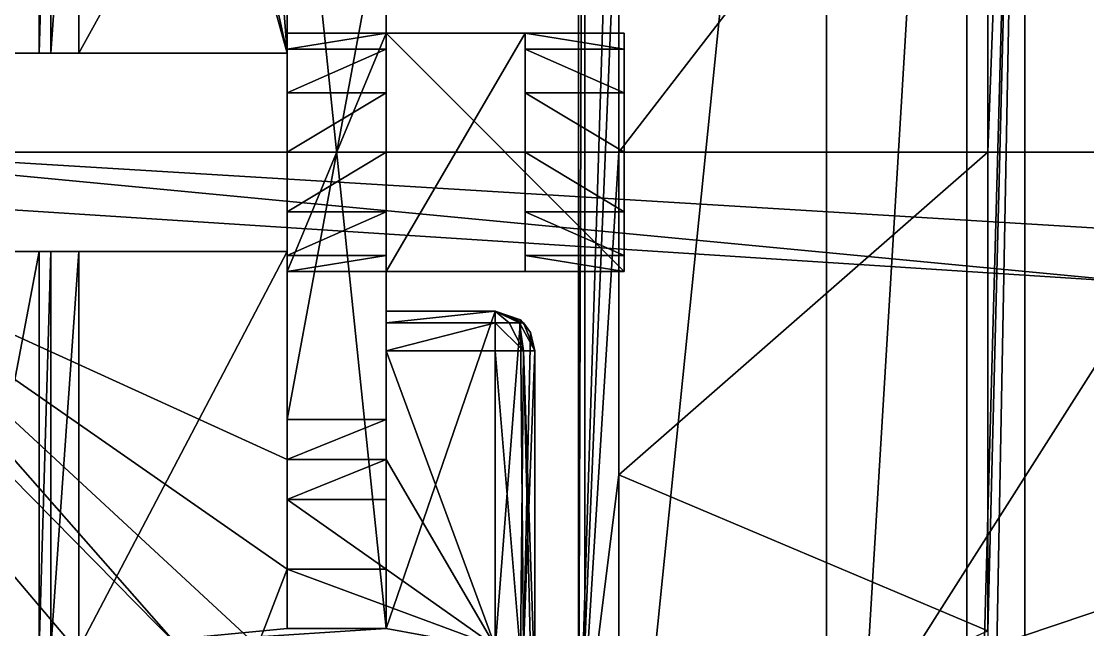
# Model space of a CAD drawing. Header units: millimetres. Extents: x -228 to 228, y -204 to 237.
# Drawn here: x 30.94 to 36.32, y -2.41 to 0.66 of the extents above; entities that cross this region are included whole.
import ezdxf

# ---------------------------------------------------------------- set-up
doc = ezdxf.new("R2010")
doc.units = ezdxf.units.MM
doc.header["$LTSCALE"] = 127.314815
for name, color, linetype in [('2216', 7, 'CONTINUOUS'), ('4975', 7, 'CONTINUOUS'), ('4990', 7, 'CONTINUOUS'), ('5279', 7, 'CONTINUOUS'), ('5672', 7, 'CONTINUOUS'), ('5673', 7, 'CONTINUOUS'), ('5685', 7, 'CONTINUOUS'), ('5687', 7, 'CONTINUOUS'), ('5696', 7, 'CONTINUOUS'), ('5699', 7, 'CONTINUOUS'), ('5700', 7, 'CONTINUOUS'), ('5701', 7, 'CONTINUOUS'), ('5703', 7, 'CONTINUOUS'), ('5704', 7, 'CONTINUOUS'), ('5944', 7, 'CONTINUOUS'), ('5949', 7, 'CONTINUOUS'), ('5950', 7, 'CONTINUOUS'), ('5951', 7, 'CONTINUOUS'), ('5971', 7, 'CONTINUOUS'), ('5975', 7, 'CONTINUOUS'), ('5983', 7, 'CONTINUOUS'), ('5984', 7, 'CONTINUOUS'), ('5985', 7, 'CONTINUOUS'), ('6011', 7, 'CONTINUOUS'), ('6012', 7, 'CONTINUOUS'), ('6031', 7, 'CONTINUOUS'), ('6032', 7, 'CONTINUOUS'), ('6168', 7, 'CONTINUOUS'), ('6169', 7, 'CONTINUOUS'), ('6170', 7, 'CONTINUOUS'), ('6171', 7, 'CONTINUOUS'), ('6172', 7, 'CONTINUOUS'), ('6173', 7, 'CONTINUOUS'), ('6177', 7, 'CONTINUOUS'), ('6178', 7, 'CONTINUOUS'), ('6179', 7, 'CONTINUOUS'), ('6180', 7, 'CONTINUOUS'), ('6181', 7, 'CONTINUOUS'), ('6182', 7, 'CONTINUOUS'), ('6183', 7, 'CONTINUOUS'), ('6184', 7, 'CONTINUOUS'), ('6185', 7, 'CONTINUOUS'), ('6186', 7, 'CONTINUOUS'), ('6187', 7, 'CONTINUOUS'), ('6193', 7, 'CONTINUOUS'), ('6194', 7, 'CONTINUOUS'), ('6295', 7, 'CONTINUOUS'), ('6301', 7, 'CONTINUOUS'), ('6316', 7, 'CONTINUOUS')]:
    doc.layers.add(name, color=color, linetype=linetype)

msp = doc.modelspace()

# ---------------------------------------------------------------- linework, layer by layer
at = {"layer": '2216', "color": 5, "linetype": 'Continuous'}
for points in [[(44.9748, 14.6132, 1088.2557), (0, 0, 1089.0014), (47.2893, 0, 1088.2557), (44.9748, 14.6132, 1088.2557)], [(38.2578, -27.7959, 1088.2557), (0, 0, 1089.0014), (27.7959, -38.2578, 1088.2557), (38.2578, -27.7959, 1088.2557)], [(47.2893, 0, 1088.2557), (0, 0, 1089.0014), (44.9748, -14.6132, 1088.2557), (47.2893, 0, 1088.2557)]]:
    msp.add_3dface(points, dxfattribs=at)
at = {"layer": '4975', "color": 6, "linetype": 'Continuous'}
for points in [[(29.0418, 0.0609, 1038.9512), (25.4538, 0.0609, 1068.1737), (36.6226, -0.6594, 1072.2651), (29.0418, 0.0609, 1038.9512)], [(41.2243, -0.6767, 1038.9383), (29.0418, 0.0609, 1038.9512), (36.6226, -0.6594, 1072.2651), (41.2243, -0.6767, 1038.9383)]]:
    msp.add_3dface(points, dxfattribs=at)
at = {"layer": '4990', "color": 6, "linetype": 'Continuous'}
for points in [[(27.7579, -3.6463, 1069.0356), (34.4516, -4.071, 1071.482), (25.4538, 0.0609, 1068.1737), (27.7579, -3.6463, 1069.0356)], [(25.4538, 0.0609, 1068.1737), (34.4516, -4.071, 1071.482), (36.6226, -0.6594, 1072.2651), (25.4538, 0.0609, 1068.1737)], [(34.4516, -4.071, 1071.482), (41.0937, -4.2681, 1073.5861), (36.6226, -0.6594, 1072.2651), (34.4516, -4.071, 1071.482)]]:
    msp.add_3dface(points, dxfattribs=at)
at = {"layer": '5279', "color": 6, "linetype": 'Continuous'}
for points in [[(32.2296, -3.7034, 1038.8855), (26.5351, -3.2253, 1038.8938), (29.0418, 0.0609, 1038.9512), (32.2296, -3.7034, 1038.8855)], [(32.2296, -3.7034, 1038.8855), (29.0418, 0.0609, 1038.9512), (41.2243, -0.6767, 1038.9383), (32.2296, -3.7034, 1038.8855)], [(37.9733, -4.0485, 1038.8795), (32.2296, -3.7034, 1038.8855), (41.2243, -0.6767, 1038.9383), (37.9733, -4.0485, 1038.8795)]]:
    msp.add_3dface(points, dxfattribs=at)
at = {"layer": '5672', "color": 6, "linetype": 'Continuous'}
for points in [[(31.7304, 2.4878, 1036.14), (32.2804, 0.5, 1036.14), (31.7304, 3, 1036.14), (31.7304, 2.4878, 1036.14)], [(31.7304, 3, 1036.14), (32.2804, 0.5, 1036.14), (32.1304, 2.4878, 1036.14), (31.7304, 3, 1036.14)], [(31.7304, 2.4878, 1036.14), (29.4804, 2.4878, 1036.14), (29.9804, 0.5, 1036.14), (31.7304, 2.4878, 1036.14)], [(32.2804, 0.5, 1036.14), (31.7304, 2.4878, 1036.14), (29.9804, 0.5, 1036.14), (32.2804, 0.5, 1036.14)], [(32.1304, 2.4878, 1036.14), (32.2804, 0.5, 1036.14), (32.2804, 1.5479, 1036.14), (32.1304, 2.4878, 1036.14)]]:
    msp.add_3dface(points, dxfattribs=at)
at = {"layer": '5673', "color": 6, "linetype": 'Continuous'}
for points in [[(29.4804, -2.4878, 1036.14), (31.7304, -2.4878, 1036.14), (29.6268, -0.3536, 1036.14), (29.4804, -2.4878, 1036.14)], [(29.6268, -0.3536, 1036.14), (31.7304, -2.4878, 1036.14), (29.9804, -0.5, 1036.14), (29.6268, -0.3536, 1036.14)], [(31.7304, -2.4878, 1036.14), (32.1304, -2.4878, 1036.14), (29.9804, -0.5, 1036.14), (31.7304, -2.4878, 1036.14)], [(32.2804, -1.5479, 1036.14), (32.2804, -0.5, 1036.14), (29.9804, -0.5, 1036.14), (32.2804, -1.5479, 1036.14)], [(32.2804, -2.1, 1036.14), (32.2804, -1.5479, 1036.14), (29.9804, -0.5, 1036.14), (32.2804, -2.1, 1036.14)], [(32.1304, -2.4878, 1036.14), (32.2804, -2.1, 1036.14), (29.9804, -0.5, 1036.14), (32.1304, -2.4878, 1036.14)], [(32.7804, -1, 1036.14), (32.7804, -1.5479, 1036.14), (33.3304, -2.4878, 1036.14), (32.7804, -1, 1036.14)], [(33.3304, -1, 1036.14), (32.7804, -1, 1036.14), (33.3304, -2.4878, 1036.14), (33.3304, -1, 1036.14)], [(32.7804, -1.5479, 1036.14), (32.7804, -2.1, 1036.14), (33.3304, -2.4878, 1036.14), (32.7804, -1.5479, 1036.14)], [(33.3304, -2.4878, 1036.14), (32.2804, -2.1, 1036.14), (32.1304, -2.4878, 1036.14), (33.3304, -2.4878, 1036.14)], [(32.7804, -2.1, 1036.14), (32.2804, -2.1, 1036.14), (33.3304, -2.4878, 1036.14), (32.7804, -2.1, 1036.14)]]:
    msp.add_3dface(points, dxfattribs=at)
at = {"layer": '5685', "color": 6, "linetype": 'Continuous'}
for points in [[(31.0304, 2.5, 1030.69), (31.0304, 0.5, 1030.69), (31.0304, 2.8, 1032.04), (31.0304, 2.5, 1030.69)], [(31.0304, 2.8, 1032.04), (31.0304, 0.5, 1030.69), (31.0304, 0.5, 1032.04), (31.0304, 2.8, 1032.04)]]:
    msp.add_3dface(points, dxfattribs=at)
at = {"layer": '5687', "color": 6, "linetype": 'Continuous'}
for points in [[(31.0304, -0.5, 1030.69), (31.0304, -2.5, 1030.69), (31.0304, -0.5, 1032.04), (31.0304, -0.5, 1030.69)], [(31.0304, -0.5, 1032.04), (31.0304, -2.5, 1030.69), (31.0304, -2.7121, 1030.7779), (31.0304, -0.5, 1032.04)], [(31.0304, -2.8, 1032.04), (31.0304, -0.5, 1032.04), (31.0304, -2.8, 1030.99), (31.0304, -2.8, 1032.04)], [(31.0304, -2.8, 1030.99), (31.0304, -0.5, 1032.04), (31.0304, -2.7121, 1030.7779), (31.0304, -2.8, 1030.99)]]:
    msp.add_3dface(points, dxfattribs=at)
at = {"layer": '5696', "color": 6, "linetype": 'Continuous'}
for points in [[(32.2804, -1.5479, 1036.14), (32.2804, -2.1, 1036.14), (32.2804, -2.1, 1035.49), (32.2804, -1.5479, 1036.14)], [(32.2804, -1.75, 1035.79), (32.2804, -1.5479, 1036.14), (32.2804, -2.1, 1035.49), (32.2804, -1.75, 1035.79)], [(32.2804, -1.75, 1035.14), (32.2804, -1.75, 1035.79), (32.2804, -2.1, 1035.49), (32.2804, -1.75, 1035.14)]]:
    msp.add_3dface(points, dxfattribs=at)
at = {"layer": '5699', "color": 6, "linetype": 'Continuous'}
for points in [[(33.3304, -0.8, 1030.49), (32.7804, -0.8, 1030.49), (32.7804, -0.8, 1035.94), (33.3304, -0.8, 1030.49)], [(33.3304, -0.8, 1035.94), (33.3304, -0.8, 1030.49), (32.7804, -0.8, 1035.94), (33.3304, -0.8, 1035.94)]]:
    msp.add_3dface(points, dxfattribs=at)
at = {"layer": '5700', "color": 6, "linetype": 'Continuous'}
for points in [[(32.7804, -2.1, 1036.14), (32.7804, -1.5479, 1036.14), (32.7804, -1.75, 1035.79), (32.7804, -2.1, 1036.14)], [(32.7804, -2.1, 1036.14), (32.7804, -1.75, 1035.79), (32.7804, -2.1, 1035.49), (32.7804, -2.1, 1036.14)], [(32.7804, -2.1, 1035.49), (32.7804, -1.75, 1035.79), (32.7804, -1.75, 1035.14), (32.7804, -2.1, 1035.49)]]:
    msp.add_3dface(points, dxfattribs=at)
at = {"layer": '5701', "color": 6, "linetype": 'Continuous'}
for points in [[(32.2804, 0.5, 1036.14), (29.9804, 0.5, 1036.14), (29.9804, 0.5, 1033.54), (32.2804, 0.5, 1036.14)], [(30.591, 0.5, 1033.1007), (32.2804, 0.5, 1036.14), (29.9804, 0.5, 1033.54), (30.591, 0.5, 1033.1007)], [(31.0304, 0.5, 1032.04), (32.2804, 0.5, 1036.14), (30.591, 0.5, 1033.1007), (31.0304, 0.5, 1032.04)], [(31.0304, 0.5, 1030.69), (32.2804, 0.5, 1036.14), (31.0304, 0.5, 1032.04), (31.0304, 0.5, 1030.69)], [(32.2804, 0.5, 1036.14), (31.0304, 0.5, 1030.69), (31.089, 0.5, 1030.5486), (32.2804, 0.5, 1036.14)], [(31.2304, 0.5, 1030.49), (32.2804, 0.5, 1036.14), (31.089, 0.5, 1030.5486), (31.2304, 0.5, 1030.49)], [(32.2804, 0.5, 1030.49), (32.2804, 0.5, 1036.14), (31.2304, 0.5, 1030.49), (32.2804, 0.5, 1030.49)]]:
    msp.add_3dface(points, dxfattribs=at)
at = {"layer": '5703', "color": 6, "linetype": 'Continuous'}
for points in [[(29.9804, -0.5, 1036.14), (32.2804, -0.5, 1036.14), (32.2804, -0.5, 1030.49), (29.9804, -0.5, 1036.14)], [(30.591, -0.5, 1033.1007), (29.9804, -0.5, 1036.14), (32.2804, -0.5, 1030.49), (30.591, -0.5, 1033.1007)], [(31.0304, -0.5, 1032.04), (30.591, -0.5, 1033.1007), (32.2804, -0.5, 1030.49), (31.0304, -0.5, 1032.04)], [(31.0304, -0.5, 1030.69), (31.0304, -0.5, 1032.04), (32.2804, -0.5, 1030.49), (31.0304, -0.5, 1030.69)], [(31.089, -0.5, 1030.5486), (31.0304, -0.5, 1030.69), (32.2804, -0.5, 1030.49), (31.089, -0.5, 1030.5486)], [(31.2304, -0.5, 1030.49), (31.089, -0.5, 1030.5486), (32.2804, -0.5, 1030.49), (31.2304, -0.5, 1030.49)]]:
    msp.add_3dface(points, dxfattribs=at)
at = {"layer": '5704', "color": 6, "linetype": 'Continuous'}
for points in [[(33.3304, -0.8, 1030.49), (33.3304, -0.8, 1035.94), (33.4718, -0.8586, 1035.94), (33.3304, -0.8, 1030.49)], [(33.4566, -0.8449, 1030.5349), (33.3304, -0.8, 1030.49), (33.4718, -0.8586, 1035.94), (33.4566, -0.8449, 1030.5349)], [(33.5084, -0.9088, 1030.5988), (33.4566, -0.8449, 1030.5349), (33.4718, -0.8586, 1035.94), (33.5084, -0.9088, 1030.5988)], [(33.5304, -1, 1035.94), (33.5084, -0.9088, 1030.5988), (33.4718, -0.8586, 1035.94), (33.5304, -1, 1035.94)], [(33.5304, -1, 1030.69), (33.5084, -0.9088, 1030.5988), (33.5304, -1, 1035.94), (33.5304, -1, 1030.69)]]:
    msp.add_3dface(points, dxfattribs=at)
at = {"layer": '5944', "color": 6, "linetype": 'Continuous'}
for points in [[(33.5304, -1, 1030.69), (33.5304, -1, 1035.94), (33.5304, -2.5, 1030.69), (33.5304, -1, 1030.69)], [(33.5304, -2.7999, 1030.9985), (33.5304, -1, 1035.94), (33.5304, -2.6809, 1035.94), (33.5304, -2.7999, 1030.9985)], [(33.5304, -1, 1035.94), (33.5304, -2.7999, 1030.9985), (33.5304, -2.7151, 1030.7809), (33.5304, -1, 1035.94)], [(33.5304, -2.5, 1030.69), (33.5304, -1, 1035.94), (33.5304, -2.7151, 1030.7809), (33.5304, -2.5, 1030.69)]]:
    msp.add_3dface(points, dxfattribs=at)
at = {"layer": '5949', "color": 6, "linetype": 'Continuous'}
for points in [[(31.2304, -0.5, 1030.49), (32.2804, -0.5, 1030.49), (31.2304, -2.5, 1030.49), (31.2304, -0.5, 1030.49)], [(32.2804, -0.5, 1030.49), (32.2804, -2.4, 1030.49), (31.2304, -2.5, 1030.49), (32.2804, -0.5, 1030.49)], [(32.7804, -0.8, 1030.49), (33.3304, -0.8, 1030.49), (32.7804, -2.4, 1030.49), (32.7804, -0.8, 1030.49)], [(33.3304, -0.8, 1030.49), (33.3304, -2.5, 1030.49), (32.7804, -2.4, 1030.49), (33.3304, -0.8, 1030.49)], [(31.2304, -2.5, 1030.49), (32.2804, -2.4, 1030.49), (32.7804, -2.4, 1030.49), (31.2304, -2.5, 1030.49)], [(33.3304, -2.5, 1030.49), (31.2304, -2.5, 1030.49), (32.7804, -2.4, 1030.49), (33.3304, -2.5, 1030.49)]]:
    msp.add_3dface(points, dxfattribs=at)
at = {"layer": '5950', "color": 6, "linetype": 'Continuous'}
for points in [[(31.2304, 0.5, 1030.49), (31.2304, 2.5, 1030.49), (32.2804, 2.4, 1030.49), (31.2304, 0.5, 1030.49)], [(32.2804, 0.5, 1030.49), (31.2304, 0.5, 1030.49), (32.2804, 2.4, 1030.49), (32.2804, 0.5, 1030.49)]]:
    msp.add_3dface(points, dxfattribs=at)
at = {"layer": '5951', "color": 6, "linetype": 'Continuous'}
for points in [[(33.3304, -0.8, 1030.49), (33.4566, -0.8449, 1030.5349), (33.3304, -2.5, 1030.49), (33.3304, -0.8, 1030.49)], [(33.3304, -2.5, 1030.49), (33.4566, -0.8449, 1030.5349), (33.4718, -2.5, 1030.5486), (33.3304, -2.5, 1030.49)], [(33.4566, -0.8449, 1030.5349), (33.5084, -0.9088, 1030.5988), (33.4718, -2.5, 1030.5486), (33.4566, -0.8449, 1030.5349)], [(33.5084, -0.9088, 1030.5988), (33.5304, -1, 1030.69), (33.4718, -2.5, 1030.5486), (33.5084, -0.9088, 1030.5988)], [(33.5304, -1, 1030.69), (33.5304, -2.5, 1030.69), (33.4718, -2.5, 1030.5486), (33.5304, -1, 1030.69)]]:
    msp.add_3dface(points, dxfattribs=at)
at = {"layer": '5971', "color": 6, "linetype": 'Continuous'}
for points in [[(31.0304, 0.5, 1030.69), (31.0304, 2.5, 1030.69), (31.089, 2.5, 1030.5486), (31.0304, 0.5, 1030.69)], [(31.089, 0.5, 1030.5486), (31.0304, 0.5, 1030.69), (31.089, 2.5, 1030.5486), (31.089, 0.5, 1030.5486)], [(31.2304, 0.5, 1030.49), (31.089, 0.5, 1030.5486), (31.2304, 2.5, 1030.49), (31.2304, 0.5, 1030.49)], [(31.2304, 2.5, 1030.49), (31.089, 0.5, 1030.5486), (31.089, 2.5, 1030.5486), (31.2304, 2.5, 1030.49)]]:
    msp.add_3dface(points, dxfattribs=at)
at = {"layer": '5975', "color": 6, "linetype": 'Continuous'}
for points in [[(31.0304, -2.5, 1030.69), (31.0304, -0.5, 1030.69), (31.089, -0.5, 1030.5486), (31.0304, -2.5, 1030.69)], [(31.0304, -2.5, 1030.69), (31.089, -0.5, 1030.5486), (31.089, -2.5, 1030.5486), (31.0304, -2.5, 1030.69)], [(31.089, -0.5, 1030.5486), (31.2304, -0.5, 1030.49), (31.089, -2.5, 1030.5486), (31.089, -0.5, 1030.5486)], [(31.2304, -0.5, 1030.49), (31.2304, -2.5, 1030.49), (31.089, -2.5, 1030.5486), (31.2304, -0.5, 1030.49)]]:
    msp.add_3dface(points, dxfattribs=at)
at = {"layer": '5983', "color": 6, "linetype": 'Continuous'}
for points in [[(33.3304, -1, 1036.14), (33.3304, -2.4878, 1036.14), (33.457, -2.5314, 1036.0948), (33.3304, -1, 1036.14)], [(33.3304, -1, 1036.14), (33.457, -2.5314, 1036.0948), (33.4718, -1, 1036.0814), (33.3304, -1, 1036.14)], [(33.457, -2.5314, 1036.0948), (33.5088, -2.5937, 1036.0304), (33.4718, -1, 1036.0814), (33.457, -2.5314, 1036.0948)], [(33.5304, -2.6809, 1035.94), (33.5304, -1, 1035.94), (33.4718, -1, 1036.0814), (33.5304, -2.6809, 1035.94)], [(33.5088, -2.5937, 1036.0304), (33.5304, -2.6809, 1035.94), (33.4718, -1, 1036.0814), (33.5088, -2.5937, 1036.0304)]]:
    msp.add_3dface(points, dxfattribs=at)
at = {"layer": '5984', "color": 6, "linetype": 'Continuous'}
for points in [[(33.4718, -0.8586, 1035.94), (33.3304, -0.8, 1035.94), (33.4529, -0.8586, 1036.0107), (33.4718, -0.8586, 1035.94)], [(33.3304, -0.8, 1035.94), (33.3304, -0.8586, 1036.0814), (33.4011, -0.8586, 1036.0625), (33.3304, -0.8, 1035.94)], [(33.3304, -0.8, 1035.94), (33.4011, -0.8586, 1036.0625), (33.4529, -0.8586, 1036.0107), (33.3304, -0.8, 1035.94)], [(33.3304, -1, 1036.14), (33.4718, -1, 1036.0814), (33.3304, -0.8586, 1036.0814), (33.3304, -1, 1036.14)], [(33.3304, -0.8586, 1036.0814), (33.4718, -1, 1036.0814), (33.4011, -0.8586, 1036.0625), (33.3304, -0.8586, 1036.0814)], [(33.4011, -0.8586, 1036.0625), (33.4718, -1, 1036.0814), (33.4529, -0.8586, 1036.0107), (33.4011, -0.8586, 1036.0625)], [(33.5304, -1, 1035.94), (33.4718, -0.8586, 1035.94), (33.4529, -0.8586, 1036.0107), (33.5304, -1, 1035.94)], [(33.4718, -1, 1036.0814), (33.5304, -1, 1035.94), (33.4529, -0.8586, 1036.0107), (33.4718, -1, 1036.0814)]]:
    msp.add_3dface(points, dxfattribs=at)
at = {"layer": '5985', "color": 6, "linetype": 'Continuous'}
for points in [[(33.3304, -0.8, 1035.94), (32.7804, -0.8, 1035.94), (32.7804, -0.8586, 1036.0814), (33.3304, -0.8, 1035.94)], [(33.3304, -0.8586, 1036.0814), (33.3304, -0.8, 1035.94), (32.7804, -0.8586, 1036.0814), (33.3304, -0.8586, 1036.0814)], [(32.7804, -1, 1036.14), (33.3304, -1, 1036.14), (33.3304, -0.8586, 1036.0814), (32.7804, -1, 1036.14)], [(32.7804, -1, 1036.14), (33.3304, -0.8586, 1036.0814), (32.7804, -0.8586, 1036.0814), (32.7804, -1, 1036.14)]]:
    msp.add_3dface(points, dxfattribs=at)
at = {"layer": '6011', "color": 6, "linetype": 'Continuous'}
for points in [[(32.2804, -2.1, 1036.14), (32.7804, -2.1, 1036.14), (32.7804, -2.1, 1035.49), (32.2804, -2.1, 1036.14)], [(32.2804, -2.1, 1035.49), (32.2804, -2.1, 1036.14), (32.7804, -2.1, 1035.49), (32.2804, -2.1, 1035.49)]]:
    msp.add_3dface(points, dxfattribs=at)
at = {"layer": '6012', "color": 6, "linetype": 'Continuous'}
for points in [[(32.2804, -1.75, 1035.14), (32.2804, -2.1, 1035.49), (32.7804, -2.1, 1035.49), (32.2804, -1.75, 1035.14)], [(32.2804, -1.75, 1035.14), (32.7804, -2.1, 1035.49), (32.7804, -1.75, 1035.14), (32.2804, -1.75, 1035.14)]]:
    msp.add_3dface(points, dxfattribs=at)
at = {"layer": '6031', "color": 6, "linetype": 'Continuous'}
for points in [[(31.0304, -0.5, 1032.04), (31.0304, -2.8, 1032.04), (30.591, -2.8, 1033.1007), (31.0304, -0.5, 1032.04)], [(30.591, -0.5, 1033.1007), (31.0304, -0.5, 1032.04), (30.591, -2.8, 1033.1007), (30.591, -0.5, 1033.1007)]]:
    msp.add_3dface(points, dxfattribs=at)
at = {"layer": '6032', "color": 6, "linetype": 'Continuous'}
for points in [[(31.0304, 2.8, 1032.04), (31.0304, 0.5, 1032.04), (30.591, 0.5, 1033.1007), (31.0304, 2.8, 1032.04)], [(31.0304, 2.8, 1032.04), (30.591, 0.5, 1033.1007), (30.591, 2.8, 1033.1007), (31.0304, 2.8, 1032.04)]]:
    msp.add_3dface(points, dxfattribs=at)
at = {"layer": '6168', "color": 6, "linetype": 'Continuous'}
for points in [[(32.7804, -0.6, 1026.29), (32.2804, -0.6, 1026.29), (32.2804, -0.6, 1029.4013), (32.7804, -0.6, 1026.29)], [(32.7804, -0.6, 1029.1126), (32.7804, -0.6, 1026.29), (32.2804, -0.6, 1029.4013), (32.7804, -0.6, 1029.1126)]]:
    msp.add_3dface(points, dxfattribs=at)
at = {"layer": '6169', "color": 6, "linetype": 'Continuous'}
for points in [[(32.7804, 0.6, 1026.29), (32.7804, 0.6, 1029.1126), (32.2804, 0.6, 1026.29), (32.7804, 0.6, 1026.29)], [(32.2804, 0.6, 1026.29), (32.7804, 0.6, 1029.1126), (32.2804, 0.6, 1029.4013), (32.2804, 0.6, 1026.29)]]:
    msp.add_3dface(points, dxfattribs=at)
at = {"layer": '6170', "color": 6, "linetype": 'Continuous'}
for points in [[(32.7804, -2.4, 1030.49), (32.2804, -2.4, 1030.49), (32.2804, -2.4, 1023.99), (32.7804, -2.4, 1030.49)], [(32.7804, -2.4, 1023.99), (32.7804, -2.4, 1030.49), (32.2804, -2.4, 1023.99), (32.7804, -2.4, 1023.99)]]:
    msp.add_3dface(points, dxfattribs=at)
at = {"layer": '6171', "color": 6, "linetype": 'Continuous'}
for points in [[(32.2804, -1.75, 1035.79), (32.2804, -1.75, 1035.14), (32.7804, -1.75, 1035.79), (32.2804, -1.75, 1035.79)], [(32.7804, -1.75, 1035.79), (32.2804, -1.75, 1035.14), (32.7804, -1.75, 1035.14), (32.7804, -1.75, 1035.79)]]:
    msp.add_3dface(points, dxfattribs=at)
at = {"layer": '6172', "color": 6, "linetype": 'Continuous'}
for points in [[(32.2804, -1.5479, 1036.14), (32.7804, -1.5479, 1036.14), (32.7804, -1.3459, 1036.49), (32.2804, -1.5479, 1036.14)], [(32.2804, -1.3459, 1036.49), (32.2804, -1.5479, 1036.14), (32.7804, -1.3459, 1036.49), (32.2804, -1.3459, 1036.49)], [(32.7804, -1.5479, 1036.14), (32.2804, -1.5479, 1036.14), (32.2804, -1.75, 1035.79), (32.7804, -1.5479, 1036.14)], [(32.7804, -1.5479, 1036.14), (32.2804, -1.75, 1035.79), (32.7804, -1.75, 1035.79), (32.7804, -1.5479, 1036.14)]]:
    msp.add_3dface(points, dxfattribs=at)
at = {"layer": '6173', "color": 6, "linetype": 'Continuous'}
for points in [[(32.2804, -1.3459, 1036.49), (32.7804, -1.3459, 1036.49), (32.7804, 1.3459, 1036.49), (32.2804, -1.3459, 1036.49)], [(32.2804, 1.3459, 1036.49), (32.2804, -1.3459, 1036.49), (32.7804, 1.3459, 1036.49), (32.2804, 1.3459, 1036.49)]]:
    msp.add_3dface(points, dxfattribs=at)
at = {"layer": '6177', "color": 6, "linetype": 'Continuous'}
for points in [[(32.2804, 0.5, 1030.49), (32.2804, 2.4, 1030.49), (32.2804, 2.4, 1023.99), (32.2804, 0.5, 1030.49)], [(32.2804, 0.6, 1029.4013), (32.2804, 0.5, 1030.49), (32.2804, 2.4, 1023.99), (32.2804, 0.6, 1029.4013)], [(32.2804, 0.6, 1026.29), (32.2804, 0.6, 1029.4013), (32.2804, 2.4, 1023.99), (32.2804, 0.6, 1026.29)], [(32.2804, 0.6, 1026.29), (32.2804, 2.4, 1023.99), (32.2804, 0.5196, 1025.99), (32.2804, 0.6, 1026.29)], [(32.2804, 2.4, 1023.99), (32.2804, -2.4, 1023.99), (32.2804, -0.3, 1025.7704), (32.2804, 2.4, 1023.99)], [(32.2804, 0.5196, 1025.99), (32.2804, 2.4, 1023.99), (32.2804, 0.3, 1025.7704), (32.2804, 0.5196, 1025.99)], [(32.2804, 0.3, 1025.7704), (32.2804, 2.4, 1023.99), (32.2804, 0, 1025.69), (32.2804, 0.3, 1025.7704)], [(32.2804, 0, 1025.69), (32.2804, 2.4, 1023.99), (32.2804, -0.3, 1025.7704), (32.2804, 0, 1025.69)], [(32.2804, 1.5479, 1036.14), (32.2804, 0.5, 1036.14), (32.2804, -1.3459, 1036.49), (32.2804, 1.5479, 1036.14)], [(32.2804, 1.5479, 1036.14), (32.2804, -1.3459, 1036.49), (32.2804, 1.3459, 1036.49), (32.2804, 1.5479, 1036.14)], [(32.2804, -0.5, 1030.49), (32.2804, 0.5, 1030.49), (32.2804, 0.6, 1029.4013), (32.2804, -0.5, 1030.49)], [(32.2804, -2.4, 1030.49), (32.2804, -0.5, 1030.49), (32.2804, 0.6, 1029.4013), (32.2804, -2.4, 1030.49)], [(32.2804, -0.6, 1029.4013), (32.2804, -2.4, 1030.49), (32.2804, 0.6, 1029.4013), (32.2804, -0.6, 1029.4013)], [(32.2804, -0.5, 1036.14), (32.2804, 0.5, 1036.14), (32.2804, 0.5, 1030.49), (32.2804, -0.5, 1036.14)], [(32.2804, 0.5, 1036.14), (32.2804, -0.5, 1036.14), (32.2804, -1.3459, 1036.49), (32.2804, 0.5, 1036.14)], [(32.2804, -0.5, 1036.14), (32.2804, 0.5, 1030.49), (32.2804, -0.5, 1030.49), (32.2804, -0.5, 1036.14)], [(32.2804, -0.3, 1025.7704), (32.2804, -2.4, 1023.99), (32.2804, -0.5196, 1025.99), (32.2804, -0.3, 1025.7704)], [(32.2804, -0.5, 1036.14), (32.2804, -1.5479, 1036.14), (32.2804, -1.3459, 1036.49), (32.2804, -0.5, 1036.14)], [(32.2804, -2.4, 1030.49), (32.2804, -0.6, 1026.29), (32.2804, -0.5196, 1025.99), (32.2804, -2.4, 1030.49)], [(32.2804, -2.4, 1023.99), (32.2804, -2.4, 1030.49), (32.2804, -0.5196, 1025.99), (32.2804, -2.4, 1023.99)], [(32.2804, -0.6, 1026.29), (32.2804, -2.4, 1030.49), (32.2804, -0.6, 1029.4013), (32.2804, -0.6, 1026.29)]]:
    msp.add_3dface(points, dxfattribs=at)
at = {"layer": '6178', "color": 6, "linetype": 'Continuous'}
for points in [[(32.7804, 2.4, 1030.49), (32.7804, 0.8, 1030.49), (32.7804, -0.6, 1029.69), (32.7804, 2.4, 1030.49)], [(32.7804, 2.4, 1030.49), (32.7804, 0.6, 1029.1126), (32.7804, 0.6, 1026.29), (32.7804, 2.4, 1030.49)], [(32.7804, 0.6, 1029.1126), (32.7804, 2.4, 1030.49), (32.7804, 0.6, 1029.69), (32.7804, 0.6, 1029.1126)], [(32.7804, 2.4, 1030.49), (32.7804, 0.6, 1026.29), (32.7804, 0.5196, 1025.99), (32.7804, 2.4, 1030.49)], [(32.7804, 2.4, 1023.99), (32.7804, 2.4, 1030.49), (32.7804, 0.5196, 1025.99), (32.7804, 2.4, 1023.99)], [(32.7804, 2.4, 1030.49), (32.7804, -0.6, 1029.69), (32.7804, 0.6, 1029.69), (32.7804, 2.4, 1030.49)], [(32.7804, -2.4, 1023.99), (32.7804, 2.4, 1023.99), (32.7804, 0.3, 1025.7704), (32.7804, -2.4, 1023.99)], [(32.7804, 0.3, 1025.7704), (32.7804, 2.4, 1023.99), (32.7804, 0.5196, 1025.99), (32.7804, 0.3, 1025.7704)], [(32.7804, -1, 1036.14), (32.7804, 1, 1036.14), (32.7804, 1.3459, 1036.49), (32.7804, -1, 1036.14)], [(32.7804, -1.5479, 1036.14), (32.7804, -1, 1036.14), (32.7804, 1.3459, 1036.49), (32.7804, -1.5479, 1036.14)], [(32.7804, -1.3459, 1036.49), (32.7804, -1.5479, 1036.14), (32.7804, 1.3459, 1036.49), (32.7804, -1.3459, 1036.49)], [(32.7804, 1, 1036.14), (32.7804, -1, 1036.14), (32.7804, -0.8586, 1036.0814), (32.7804, 1, 1036.14)], [(32.7804, 1, 1036.14), (32.7804, -0.8586, 1036.0814), (32.7804, 0.8586, 1036.0814), (32.7804, 1, 1036.14)], [(32.7804, -0.8, 1035.94), (32.7804, 0.8, 1035.94), (32.7804, 0.8586, 1036.0814), (32.7804, -0.8, 1035.94)], [(32.7804, -0.8586, 1036.0814), (32.7804, -0.8, 1035.94), (32.7804, 0.8586, 1036.0814), (32.7804, -0.8586, 1036.0814)], [(32.7804, 0.8, 1030.49), (32.7804, 0.8, 1035.94), (32.7804, -0.8, 1030.49), (32.7804, 0.8, 1030.49)], [(32.7804, -0.8, 1030.49), (32.7804, 0.8, 1035.94), (32.7804, -0.8, 1035.94), (32.7804, -0.8, 1030.49)], [(32.7804, 0.8, 1030.49), (32.7804, -0.8, 1030.49), (32.7804, -0.6, 1029.69), (32.7804, 0.8, 1030.49)], [(32.7804, 0, 1025.69), (32.7804, -2.4, 1023.99), (32.7804, 0.3, 1025.7704), (32.7804, 0, 1025.69)], [(32.7804, -0.3, 1025.7704), (32.7804, -2.4, 1023.99), (32.7804, 0, 1025.69), (32.7804, -0.3, 1025.7704)], [(32.7804, -0.5196, 1025.99), (32.7804, -2.4, 1023.99), (32.7804, -0.3, 1025.7704), (32.7804, -0.5196, 1025.99)], [(32.7804, -0.6, 1026.29), (32.7804, -2.4, 1023.99), (32.7804, -0.5196, 1025.99), (32.7804, -0.6, 1026.29)], [(32.7804, -0.8, 1030.49), (32.7804, -2.4, 1023.99), (32.7804, -0.6, 1029.69), (32.7804, -0.8, 1030.49)], [(32.7804, -0.6, 1026.29), (32.7804, -0.6, 1029.1126), (32.7804, -2.4, 1023.99), (32.7804, -0.6, 1026.29)], [(32.7804, -2.4, 1023.99), (32.7804, -0.6, 1029.1126), (32.7804, -0.6, 1029.69), (32.7804, -2.4, 1023.99)], [(32.7804, -0.8, 1030.49), (32.7804, -2.4, 1030.49), (32.7804, -2.4, 1023.99), (32.7804, -0.8, 1030.49)]]:
    msp.add_3dface(points, dxfattribs=at)
at = {"layer": '6179', "color": 6, "linetype": 'Continuous'}
for points in [[(32.7804, 0.6, 1026.29), (32.2804, 0.6, 1026.29), (32.2804, 0.5196, 1025.99), (32.7804, 0.6, 1026.29)], [(32.7804, 0.6, 1026.29), (32.2804, 0.5196, 1025.99), (32.7804, 0.5196, 1025.99), (32.7804, 0.6, 1026.29)], [(32.2804, 0.5196, 1025.99), (32.2804, 0.3, 1025.7704), (32.7804, 0.5196, 1025.99), (32.2804, 0.5196, 1025.99)], [(32.2804, 0.3, 1025.7704), (32.7804, 0.3, 1025.7704), (32.7804, 0.5196, 1025.99), (32.2804, 0.3, 1025.7704)], [(32.2804, 0.3, 1025.7704), (32.2804, 0, 1025.69), (32.7804, 0.3, 1025.7704), (32.2804, 0.3, 1025.7704)], [(32.2804, 0, 1025.69), (32.7804, 0, 1025.69), (32.7804, 0.3, 1025.7704), (32.2804, 0, 1025.69)], [(32.2804, 0, 1025.69), (32.2804, -0.3, 1025.7704), (32.7804, 0, 1025.69), (32.2804, 0, 1025.69)], [(32.2804, -0.3, 1025.7704), (32.7804, -0.3, 1025.7704), (32.7804, 0, 1025.69), (32.2804, -0.3, 1025.7704)], [(32.2804, -0.3, 1025.7704), (32.2804, -0.5196, 1025.99), (32.7804, -0.3, 1025.7704), (32.2804, -0.3, 1025.7704)], [(32.2804, -0.5196, 1025.99), (32.7804, -0.5196, 1025.99), (32.7804, -0.3, 1025.7704), (32.2804, -0.5196, 1025.99)], [(32.2804, -0.6, 1026.29), (32.7804, -0.6, 1026.29), (32.7804, -0.5196, 1025.99), (32.2804, -0.6, 1026.29)], [(32.2804, -0.5196, 1025.99), (32.2804, -0.6, 1026.29), (32.7804, -0.5196, 1025.99), (32.2804, -0.5196, 1025.99)]]:
    msp.add_3dface(points, dxfattribs=at)
at = {"layer": '6180', "color": 6, "linetype": 'Continuous'}
for points in [[(32.7804, -0.6, 1029.1126), (32.2804, -0.6, 1029.4013), (32.7804, 0.6, 1029.1126), (32.7804, -0.6, 1029.1126)], [(32.7804, 0.6, 1029.1126), (32.2804, -0.6, 1029.4013), (32.2804, 0.6, 1029.4013), (32.7804, 0.6, 1029.1126)], [(32.7804, -0.6, 1029.1126), (32.7804, 0.6, 1029.1126), (33.4804, 0.6, 1028.7085), (32.7804, -0.6, 1029.1126)], [(33.4804, -0.6, 1028.7085), (32.7804, -0.6, 1029.1126), (33.4804, 0.6, 1028.7085), (33.4804, -0.6, 1028.7085)]]:
    msp.add_3dface(points, dxfattribs=at)
at = {"layer": '6181', "color": 6, "linetype": 'Continuous'}
for points in [[(33.4804, -0.6, 1028.7085), (33.4804, 0.6, 1028.7085), (33.4804, 0.6, 1026.95), (33.4804, -0.6, 1028.7085)], [(33.4804, -0.6, 1026.95), (33.4804, -0.6, 1028.7085), (33.4804, 0.6, 1026.95), (33.4804, -0.6, 1026.95)], [(33.4804, 0.5196, 1026.65), (33.4804, -0.6, 1026.95), (33.4804, 0.6, 1026.95), (33.4804, 0.5196, 1026.65)], [(33.4804, -0.5196, 1026.65), (33.4804, -0.6, 1026.95), (33.4804, 0.5196, 1026.65), (33.4804, -0.5196, 1026.65)], [(33.4804, 0.3, 1026.4304), (33.4804, -0.5196, 1026.65), (33.4804, 0.5196, 1026.65), (33.4804, 0.3, 1026.4304)], [(33.4804, -0.3, 1026.4304), (33.4804, -0.5196, 1026.65), (33.4804, 0.3, 1026.4304), (33.4804, -0.3, 1026.4304)], [(33.4804, 0, 1026.35), (33.4804, -0.3, 1026.4304), (33.4804, 0.3, 1026.4304), (33.4804, 0, 1026.35)]]:
    msp.add_3dface(points, dxfattribs=at)
at = {"layer": '6182', "color": 6, "linetype": 'Continuous'}
for points in [[(33.9804, 0.6, 1026.95), (33.9804, 0.6, 1028.9972), (33.9804, -0.6, 1026.95), (33.9804, 0.6, 1026.95)], [(33.9804, -0.6, 1026.95), (33.9804, 0.6, 1028.9972), (33.9804, -0.6, 1028.9972), (33.9804, -0.6, 1026.95)], [(33.9804, 0.5196, 1026.65), (33.9804, 0.6, 1026.95), (33.9804, -0.5196, 1026.65), (33.9804, 0.5196, 1026.65)], [(33.9804, -0.5196, 1026.65), (33.9804, 0.6, 1026.95), (33.9804, -0.6, 1026.95), (33.9804, -0.5196, 1026.65)], [(33.9804, 0.3, 1026.4304), (33.9804, 0.5196, 1026.65), (33.9804, -0.3, 1026.4304), (33.9804, 0.3, 1026.4304)], [(33.9804, -0.3, 1026.4304), (33.9804, 0.5196, 1026.65), (33.9804, -0.5196, 1026.65), (33.9804, -0.3, 1026.4304)], [(33.9804, 0, 1026.35), (33.9804, 0.3, 1026.4304), (33.9804, -0.3, 1026.4304), (33.9804, 0, 1026.35)]]:
    msp.add_3dface(points, dxfattribs=at)
at = {"layer": '6183', "color": 6, "linetype": 'Continuous'}
for points in [[(32.7804, 0.6, 1029.69), (32.7804, -0.6, 1029.69), (33.9804, -0.6, 1028.9972), (32.7804, 0.6, 1029.69)], [(33.9804, 0.6, 1028.9972), (32.7804, 0.6, 1029.69), (33.9804, -0.6, 1028.9972), (33.9804, 0.6, 1028.9972)]]:
    msp.add_3dface(points, dxfattribs=at)
at = {"layer": '6184', "color": 6, "linetype": 'Continuous'}
for points in [[(32.7804, -0.6, 1029.69), (32.7804, -0.6, 1029.1126), (33.9804, -0.6, 1028.9972), (32.7804, -0.6, 1029.69)], [(32.7804, -0.6, 1029.1126), (33.4804, -0.6, 1028.7085), (33.9804, -0.6, 1028.9972), (32.7804, -0.6, 1029.1126)], [(33.4804, -0.6, 1028.7085), (33.4804, -0.6, 1026.95), (33.9804, -0.6, 1028.9972), (33.4804, -0.6, 1028.7085)], [(33.4804, -0.6, 1026.95), (33.9804, -0.6, 1026.95), (33.9804, -0.6, 1028.9972), (33.4804, -0.6, 1026.95)]]:
    msp.add_3dface(points, dxfattribs=at)
at = {"layer": '6185', "color": 6, "linetype": 'Continuous'}
for points in [[(32.7804, 0.6, 1029.1126), (32.7804, 0.6, 1029.69), (33.9804, 0.6, 1028.9972), (32.7804, 0.6, 1029.1126)], [(33.4804, 0.6, 1028.7085), (32.7804, 0.6, 1029.1126), (33.9804, 0.6, 1028.9972), (33.4804, 0.6, 1028.7085)], [(33.4804, 0.6, 1026.95), (33.4804, 0.6, 1028.7085), (33.9804, 0.6, 1026.95), (33.4804, 0.6, 1026.95)], [(33.4804, 0.6, 1028.7085), (33.9804, 0.6, 1028.9972), (33.9804, 0.6, 1026.95), (33.4804, 0.6, 1028.7085)]]:
    msp.add_3dface(points, dxfattribs=at)
at = {"layer": '6186', "color": 6, "linetype": 'Continuous'}
for points in [[(33.4804, 0.5196, 1026.65), (33.4804, 0.6, 1026.95), (33.9804, 0.5196, 1026.65), (33.4804, 0.5196, 1026.65)], [(33.4804, 0.6, 1026.95), (33.9804, 0.6, 1026.95), (33.9804, 0.5196, 1026.65), (33.4804, 0.6, 1026.95)], [(33.4804, 0.3, 1026.4304), (33.4804, 0.5196, 1026.65), (33.9804, 0.3, 1026.4304), (33.4804, 0.3, 1026.4304)], [(33.4804, 0.5196, 1026.65), (33.9804, 0.5196, 1026.65), (33.9804, 0.3, 1026.4304), (33.4804, 0.5196, 1026.65)], [(33.4804, 0, 1026.35), (33.4804, 0.3, 1026.4304), (33.9804, 0, 1026.35), (33.4804, 0, 1026.35)], [(33.4804, 0.3, 1026.4304), (33.9804, 0.3, 1026.4304), (33.9804, 0, 1026.35), (33.4804, 0.3, 1026.4304)], [(33.4804, -0.3, 1026.4304), (33.4804, 0, 1026.35), (33.9804, -0.3, 1026.4304), (33.4804, -0.3, 1026.4304)], [(33.4804, 0, 1026.35), (33.9804, 0, 1026.35), (33.9804, -0.3, 1026.4304), (33.4804, 0, 1026.35)], [(33.4804, -0.5196, 1026.65), (33.4804, -0.3, 1026.4304), (33.9804, -0.5196, 1026.65), (33.4804, -0.5196, 1026.65)], [(33.4804, -0.3, 1026.4304), (33.9804, -0.3, 1026.4304), (33.9804, -0.5196, 1026.65), (33.4804, -0.3, 1026.4304)], [(33.4804, -0.6, 1026.95), (33.4804, -0.5196, 1026.65), (33.9804, -0.6, 1026.95), (33.4804, -0.6, 1026.95)], [(33.4804, -0.5196, 1026.65), (33.9804, -0.5196, 1026.65), (33.9804, -0.6, 1026.95), (33.4804, -0.5196, 1026.65)]]:
    msp.add_3dface(points, dxfattribs=at)
at = {"layer": '6187', "color": 6, "linetype": 'Continuous'}
for points in [[(32.7804, -2.4, 1023.99), (32.2804, -2.4, 1023.99), (32.2804, 2.4, 1023.99), (32.7804, -2.4, 1023.99)], [(32.7804, -2.4, 1023.99), (32.2804, 2.4, 1023.99), (32.7804, 2.4, 1023.99), (32.7804, -2.4, 1023.99)]]:
    msp.add_3dface(points, dxfattribs=at)
at = {"layer": '6193', "color": 6, "linetype": 'Continuous'}
for points in [[(33.954, 0, 1036.3324), (35.8141, 2.4104, 1035.8123), (33.9537, 1.6257, 1036.3221), (33.954, 0, 1036.3324)], [(35.8134, 0, 1035.8342), (35.8141, 2.4104, 1035.8123), (33.954, 0, 1036.3324), (35.8134, 0, 1035.8342)]]:
    msp.add_3dface(points, dxfattribs=at)
at = {"layer": '6194', "color": 6, "linetype": 'Continuous'}
for points in [[(35.8141, 2.4104, 1035.8123), (35.8134, 0, 1035.8342), (36, 5.0006, 1030.49), (35.8141, 2.4104, 1035.8123)], [(36, 5.0006, 1030.49), (35.8134, 0, 1035.8342), (35.8141, -2.4105, 1035.8123), (36, 5.0006, 1030.49)], [(35.8164, -4.817, 1035.747), (36, 5.0006, 1030.49), (35.8141, -2.4105, 1035.8123), (35.8164, -4.817, 1035.747)], [(36, -5.0006, 1030.49), (36, 5.0006, 1030.49), (35.8164, -4.817, 1035.747), (36, -5.0006, 1030.49)]]:
    msp.add_3dface(points, dxfattribs=at)
at = {"layer": '6295', "color": 6, "linetype": 'Continuous'}
for points in [[(35.8134, 0, 1035.8342), (33.954, 0, 1036.3324), (33.9537, -1.6257, 1036.3221), (35.8134, 0, 1035.8342)], [(35.8141, -2.4105, 1035.8123), (35.8134, 0, 1035.8342), (33.9537, -1.6257, 1036.3221), (35.8141, -2.4105, 1035.8123)], [(33.9526, -3.25, 1036.2912), (35.8141, -2.4105, 1035.8123), (33.9537, -1.6257, 1036.3221), (33.9526, -3.25, 1036.2912)]]:
    msp.add_3dface(points, dxfattribs=at)
at = {"layer": '6301', "color": 6, "linetype": 'Continuous'}
for points in [[(33.7819, 6, 1030.49), (33.7819, -6, 1030.49), (33.75, -3.25, 1030.49), (33.7819, 6, 1030.49)], [(33.75, 3.25, 1030.49), (33.7819, 6, 1030.49), (33.75, -3.25, 1030.49), (33.75, 3.25, 1030.49)], [(35.0006, -6, 1030.49), (33.7819, -6, 1030.49), (35.0006, 6, 1030.49), (35.0006, -6, 1030.49)], [(33.7819, -6, 1030.49), (33.7819, 6, 1030.49), (35.0006, 6, 1030.49), (33.7819, -6, 1030.49)], [(35.0006, -6, 1030.49), (35.0006, 6, 1030.49), (35.7074, 5.7074, 1030.49), (35.0006, -6, 1030.49)], [(35.0006, -6, 1030.49), (35.7074, 5.7074, 1030.49), (35.7074, -5.7074, 1030.49), (35.0006, -6, 1030.49)], [(35.7074, 5.7074, 1030.49), (36, 5.0006, 1030.49), (35.7074, -5.7074, 1030.49), (35.7074, 5.7074, 1030.49)], [(36, 5.0006, 1030.49), (36, -5.0006, 1030.49), (35.7074, -5.7074, 1030.49), (36, 5.0006, 1030.49)]]:
    msp.add_3dface(points, dxfattribs=at)
at = {"layer": '6316', "color": 6, "linetype": 'Continuous'}
for points in [[(33.9537, 1.6257, 1036.3221), (33.9526, 3.25, 1036.2912), (33.75, -3.25, 1030.49), (33.9537, 1.6257, 1036.3221)], [(33.9526, 3.25, 1036.2912), (33.75, 3.25, 1030.49), (33.75, -3.25, 1030.49), (33.9526, 3.25, 1036.2912)], [(33.954, 0, 1036.3324), (33.9537, 1.6257, 1036.3221), (33.75, -3.25, 1030.49), (33.954, 0, 1036.3324)], [(33.9537, -1.6257, 1036.3221), (33.954, 0, 1036.3324), (33.75, -3.25, 1030.49), (33.9537, -1.6257, 1036.3221)], [(33.9526, -3.25, 1036.2912), (33.9537, -1.6257, 1036.3221), (33.75, -3.25, 1030.49), (33.9526, -3.25, 1036.2912)]]:
    msp.add_3dface(points, dxfattribs=at)

doc.saveas('drawing.dxf')
